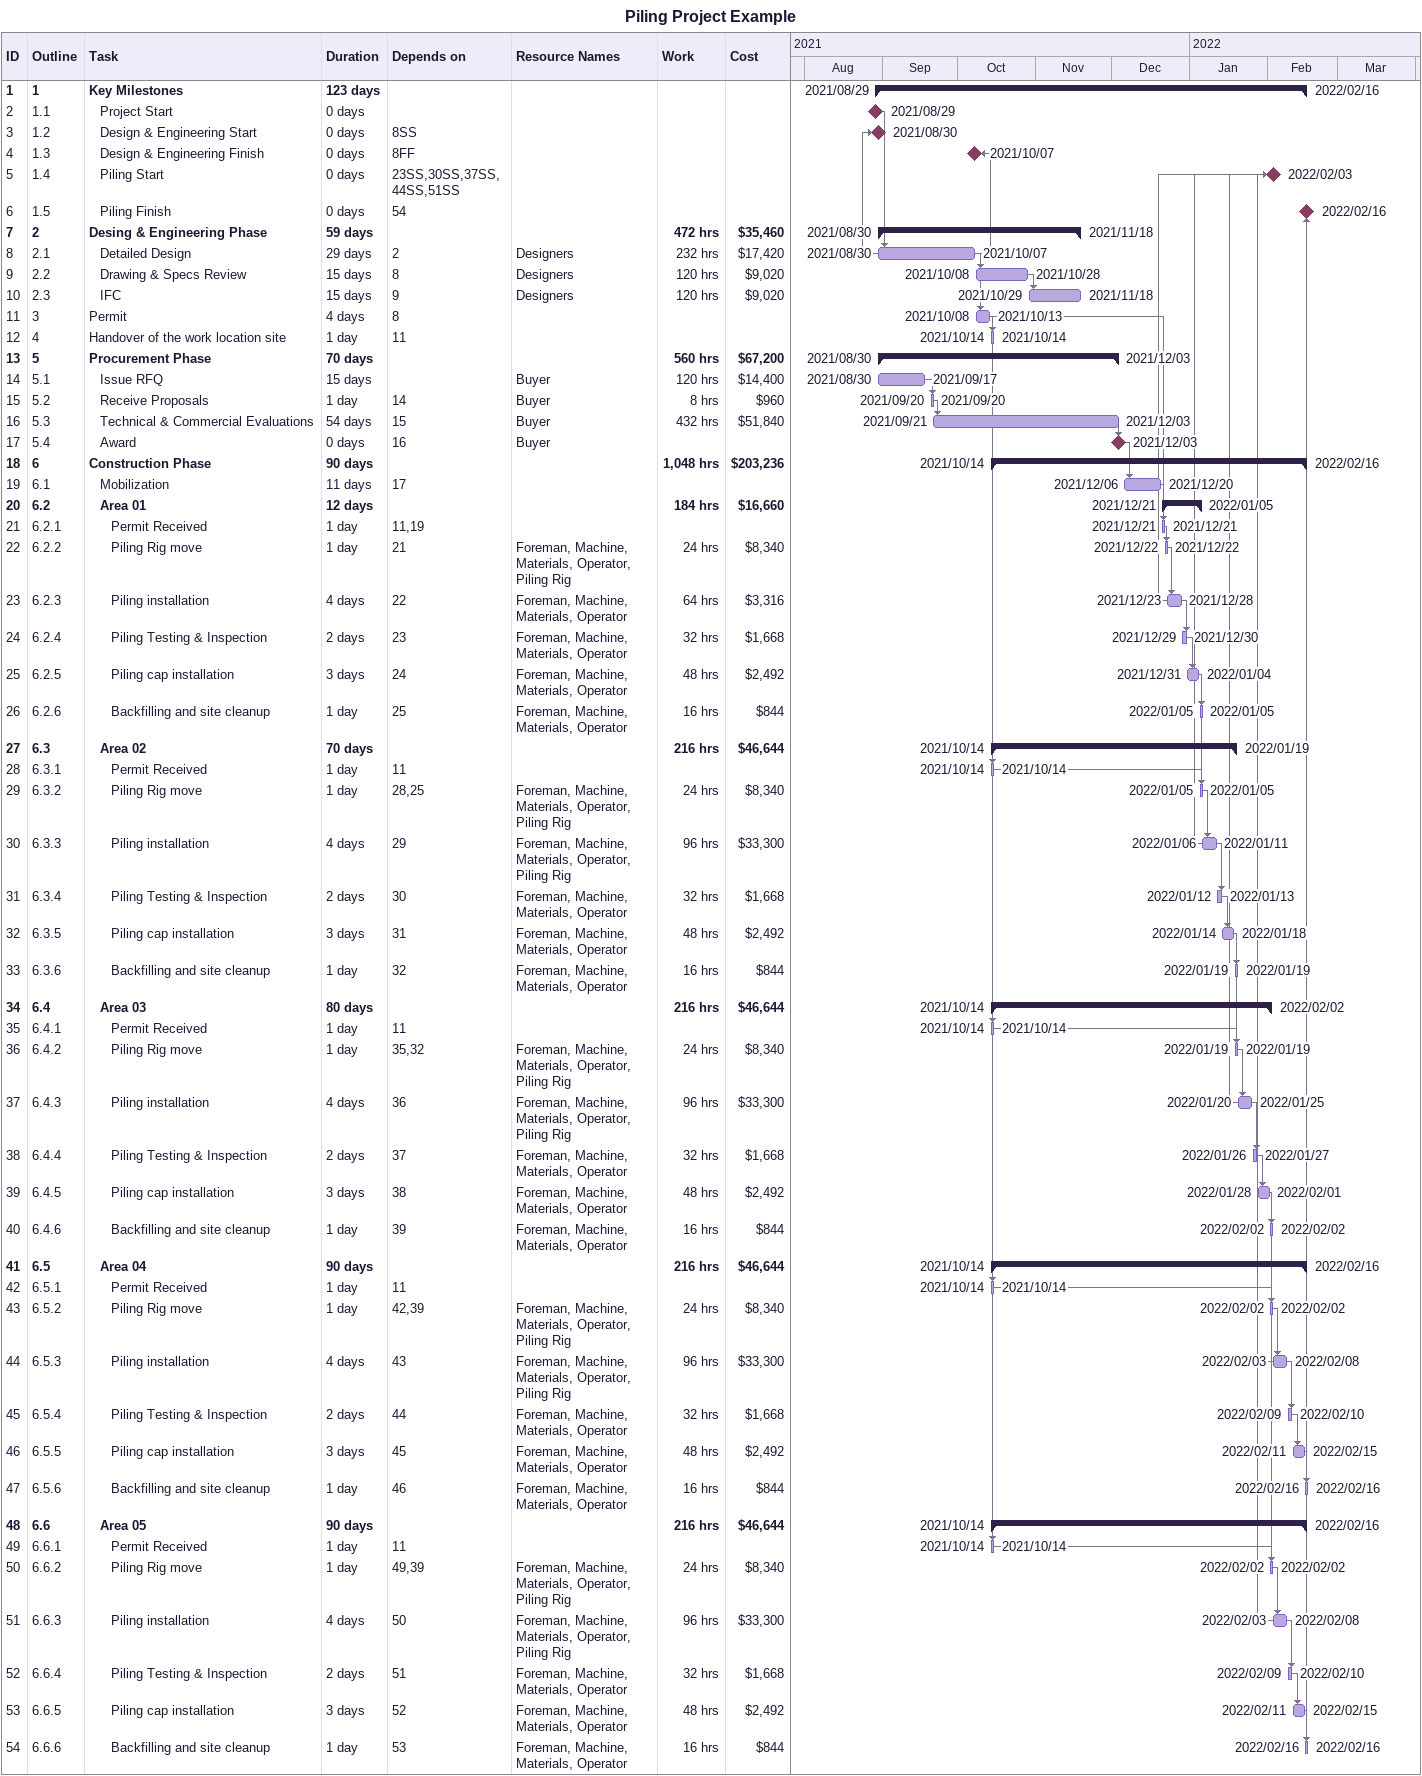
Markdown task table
Piling Project Example

| ID | WBS | Task | Duration | Start | Finish | Predecessors | Resources | Work (h) | Cost ($) |
|---|---|---|---|---|---|---|---|---|---|
| 1 | 1 | **Key Milestones** | 123d | 2021-08-29 | 2022-02-16 |  |  |  |  |
| 2 | 1.1 | Project Start | 0d | 2021-08-29 | 2021-08-29 |  |  |  |  |
| 3 | 1.2 | Design & Engineering Start | 0d | 2021-08-30 | 2021-08-30 | 8SS |  |  |  |
| 4 | 1.3 | Design & Engineering Finish | 0d | 2021-10-07 | 2021-10-07 | 8FF |  |  |  |
| 5 | 1.4 | Piling Start | 0d | 2022-02-03 | 2022-02-03 | 23SS, 30SS, 37SS, 44SS, 51SS |  |  |  |
| 6 | 1.5 | Piling Finish | 0d | 2022-02-16 | 2022-02-16 | 54 |  |  |  |
| 7 | 2 | **Desing & Engineering Phase** | 59d | 2021-08-30 | 2021-11-18 |  |  | 472 | 35460 |
| 8 | 2.1 | Detailed Design | 29d | 2021-08-30 | 2021-10-07 | 2 | Designers | 232 | 17420 |
| 9 | 2.2 | Drawing & Specs Review | 15d | 2021-10-08 | 2021-10-28 | 8 | Designers | 120 | 9020 |
| 10 | 2.3 | IFC | 15d | 2021-10-29 | 2021-11-18 | 9 | Designers | 120 | 9020 |
| 11 | 3 | Permit | 4d | 2021-10-08 | 2021-10-13 | 8 |  |  |  |
| 12 | 4 | Handover of the work location site | 1d | 2021-10-14 | 2021-10-14 | 11 |  |  |  |
| 13 | 5 | **Procurement Phase** | 70d | 2021-08-30 | 2021-12-03 |  |  | 560 | 67200 |
| 14 | 5.1 | Issue RFQ | 15d | 2021-08-30 | 2021-09-17 |  | Buyer | 120 | 14400 |
| 15 | 5.2 | Receive Proposals | 1d | 2021-09-20 | 2021-09-20 | 14 | Buyer | 8 | 960 |
| 16 | 5.3 | Technical & Commercial Evaluations | 54d | 2021-09-21 | 2021-12-03 | 15 | Buyer | 432 | 51840 |
| 17 | 5.4 | Award | 0d | 2021-12-03 | 2021-12-03 | 16 | Buyer |  |  |
| 18 | 6 | **Construction Phase** | 90d | 2021-10-14 | 2022-02-16 |  |  | 1048 | 203236 |
| 19 | 6.1 | Mobilization | 11d | 2021-12-06 | 2021-12-20 | 17 |  |  |  |
| 20 | 6.2 | **Area 01** | 12d | 2021-12-21 | 2022-01-05 |  |  | 184 | 16660 |
| 21 | 6.2.1 | Permit Received | 1d | 2021-12-21 | 2021-12-21 | 11, 19 |  |  |  |
| 22 | 6.2.2 | Piling Rig move | 1d | 2021-12-22 | 2021-12-22 | 21 | Foreman, Machine, Materials, Operator, Piling Rig | 24 | 8340 |
| 23 | 6.2.3 | Piling installation | 4d | 2021-12-23 | 2021-12-28 | 22 | Foreman, Machine, Materials, Operator | 64 | 3316 |
| 24 | 6.2.4 | Piling Testing & Inspection | 2d | 2021-12-29 | 2021-12-30 | 23 | Foreman, Machine, Materials, Operator | 32 | 1668 |
| 25 | 6.2.5 | Piling cap installation | 3d | 2021-12-31 | 2022-01-04 | 24 | Foreman, Machine, Materials, Operator | 48 | 2492 |
| 26 | 6.2.6 | Backfilling and site cleanup | 1d | 2022-01-05 | 2022-01-05 | 25 | Foreman, Machine, Materials, Operator | 16 | 844 |
| 27 | 6.3 | **Area 02** | 70d | 2021-10-14 | 2022-01-19 |  |  | 216 | 46644 |
| 28 | 6.3.1 | Permit Received | 1d | 2021-10-14 | 2021-10-14 | 11 |  |  |  |
| 29 | 6.3.2 | Piling Rig move | 1d | 2022-01-05 | 2022-01-05 | 28, 25 | Foreman, Machine, Materials, Operator, Piling Rig | 24 | 8340 |
| 30 | 6.3.3 | Piling installation | 4d | 2022-01-06 | 2022-01-11 | 29 | Foreman, Machine, Materials, Operator, Piling Rig | 96 | 33300 |
| 31 | 6.3.4 | Piling Testing & Inspection | 2d | 2022-01-12 | 2022-01-13 | 30 | Foreman, Machine, Materials, Operator | 32 | 1668 |
| 32 | 6.3.5 | Piling cap installation | 3d | 2022-01-14 | 2022-01-18 | 31 | Foreman, Machine, Materials, Operator | 48 | 2492 |
| 33 | 6.3.6 | Backfilling and site cleanup | 1d | 2022-01-19 | 2022-01-19 | 32 | Foreman, Machine, Materials, Operator | 16 | 844 |
| 34 | 6.4 | **Area 03** | 80d | 2021-10-14 | 2022-02-02 |  |  | 216 | 46644 |
| 35 | 6.4.1 | Permit Received | 1d | 2021-10-14 | 2021-10-14 | 11 |  |  |  |
| 36 | 6.4.2 | Piling Rig move | 1d | 2022-01-19 | 2022-01-19 | 35, 32 | Foreman, Machine, Materials, Operator, Piling Rig | 24 | 8340 |
| 37 | 6.4.3 | Piling installation | 4d | 2022-01-20 | 2022-01-25 | 36 | Foreman, Machine, Materials, Operator, Piling Rig | 96 | 33300 |
| 38 | 6.4.4 | Piling Testing & Inspection | 2d | 2022-01-26 | 2022-01-27 | 37 | Foreman, Machine, Materials, Operator | 32 | 1668 |
| 39 | 6.4.5 | Piling cap installation | 3d | 2022-01-28 | 2022-02-01 | 38 | Foreman, Machine, Materials, Operator | 48 | 2492 |
| 40 | 6.4.6 | Backfilling and site cleanup | 1d | 2022-02-02 | 2022-02-02 | 39 | Foreman, Machine, Materials, Operator | 16 | 844 |
| 41 | 6.5 | **Area 04** | 90d | 2021-10-14 | 2022-02-16 |  |  | 216 | 46644 |
| 42 | 6.5.1 | Permit Received | 1d | 2021-10-14 | 2021-10-14 | 11 |  |  |  |
| 43 | 6.5.2 | Piling Rig move | 1d | 2022-02-02 | 2022-02-02 | 42, 39 | Foreman, Machine, Materials, Operator, Piling Rig | 24 | 8340 |
| 44 | 6.5.3 | Piling installation | 4d | 2022-02-03 | 2022-02-08 | 43 | Foreman, Machine, Materials, Operator, Piling Rig | 96 | 33300 |
| 45 | 6.5.4 | Piling Testing & Inspection | 2d | 2022-02-09 | 2022-02-10 | 44 | Foreman, Machine, Materials, Operator | 32 | 1668 |
| 46 | 6.5.5 | Piling cap installation | 3d | 2022-02-11 | 2022-02-15 | 45 | Foreman, Machine, Materials, Operator | 48 | 2492 |
| 47 | 6.5.6 | Backfilling and site cleanup | 1d | 2022-02-16 | 2022-02-16 | 46 | Foreman, Machine, Materials, Operator | 16 | 844 |
| 48 | 6.6 | **Area 05** | 90d | 2021-10-14 | 2022-02-16 |  |  | 216 | 46644 |
| 49 | 6.6.1 | Permit Received | 1d | 2021-10-14 | 2021-10-14 | 11 |  |  |  |
| 50 | 6.6.2 | Piling Rig move | 1d | 2022-02-02 | 2022-02-02 | 49, 39 | Foreman, Machine, Materials, Operator, Piling Rig | 24 | 8340 |
| 51 | 6.6.3 | Piling installation | 4d | 2022-02-03 | 2022-02-08 | 50 | Foreman, Machine, Materials, Operator, Piling Rig | 96 | 33300 |
| 52 | 6.6.4 | Piling Testing & Inspection | 2d | 2022-02-09 | 2022-02-10 | 51 | Foreman, Machine, Materials, Operator | 32 | 1668 |
| 53 | 6.6.5 | Piling cap installation | 3d | 2022-02-11 | 2022-02-15 | 52 | Foreman, Machine, Materials, Operator | 48 | 2492 |
| 54 | 6.6.6 | Backfilling and site cleanup | 1d | 2022-02-16 | 2022-02-16 | 53 | Foreman, Machine, Materials, Operator | 16 | 844 |
